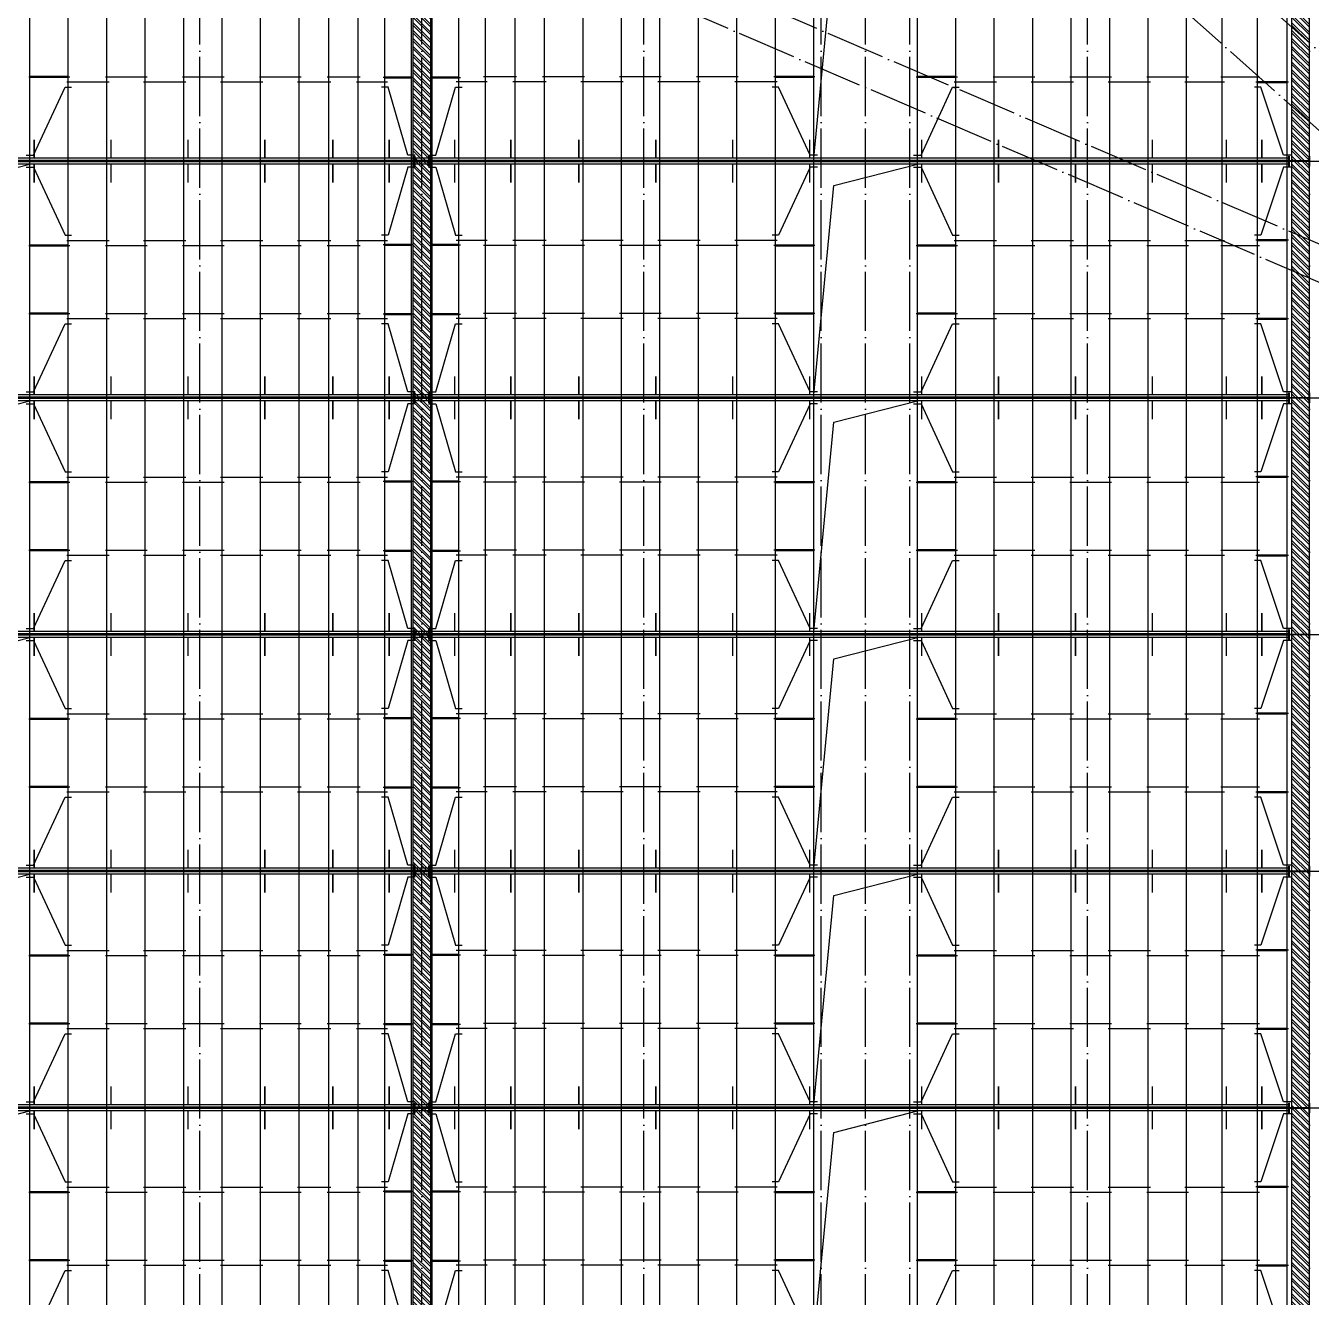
# Model space of a CAD drawing. Extents: x 14475413 to 15955882, y -732572 to -282951.
# Drawn here: x 15319246 to 15362700, y -542833 to -499855 of the extents above; entities that cross this region are included whole.
import ezdxf

# ---------------------------------------------------------------- set-up
doc = ezdxf.new("R2010")
doc.units = 0
doc.header["$LTSCALE"] = 1000
doc.header["$MEASUREMENT"] = 0
doc.linetypes.add('DOTE', pattern=[2.42, 2, -0.2, 0.02, -0.2])
for name, color, linetype in [('3T_WOOD', 21, 'Continuous'), ('DOTE', 1, 'DOTE'), ('SURFACE', 6, 'Continuous'), ('屋面隅撑', 7, 'Continuous'), ('檩条拉条', 253, 'Continuous')]:
    doc.layers.add(name, color=color, linetype=linetype)
doc.layers.add('Pkpm_柱子', color=3, linetype='Continuous', lineweight=35)

# ---------------------------------------------------------------- blocks, each defined once
blk = doc.blocks.new('2Q32Q321321321')
at = {"color": 35, "linetype": 'ByBlock', "ltscale": 3}
for p, q in [((15282933, -921496), (15224333, -921496)), ((15282933, -921576), (15224333, -921576)), ((15282933, -921616), (15224333, -921616)), ((15282933, -921696), (15224333, -921696))]:
    blk.add_line(p, q, dxfattribs=at)
blk = doc.blocks.new('QW321QW321321321')
at = {"color": 2}
for p, q in [((15303347, -501758), (15304442, -501758)), ((15305628, -501580), (15304320, -501580)), ((15306841, -501747), (15305510, -501747)), ((15308128, -501580), (15306720, -501580)), ((15309441, -501747), (15308010, -501747)), ((15310728, -501580), (15309320, -501580)), ((15312041, -501747), (15310610, -501747)), ((15313328, -501580), (15311920, -501580)), ((15314641, -501747), (15313210, -501747)), ((15315924, -501580), (15314529, -501580)), ((15319347, -501580), (15320742, -501580)), ((15320630, -501747), (15322061, -501747)), ((15321943, -501580), (15323352, -501580)), ((15323230, -501747), (15324661, -501747)), ((15324543, -501580), (15325952, -501580)), ((15325830, -501747), (15327261, -501747)), ((15327143, -501580), (15328552, -501580)), ((15328430, -501747), (15329556, -501747)), ((15329437, -501580), (15330548, -501580)), ((15330430, -501747), (15331471, -501747)), ((15332324, -501604), (15331329, -501604)), ((15303347, -507105), (15304442, -507105)), ((15305628, -507284), (15304320, -507284)), ((15306841, -507116), (15305510, -507116)), ((15308128, -507284), (15306720, -507284)), ((15309441, -507116), (15308010, -507116)), ((15310728, -507284), (15309320, -507284)), ((15312041, -507116), (15310610, -507116)), ((15313328, -507284), (15311920, -507284)), ((15314641, -507116), (15313210, -507116)), ((15315924, -507284), (15314529, -507284)), ((15319347, -507284), (15320742, -507284)), ((15320630, -507116), (15322061, -507116)), ((15321943, -507284), (15323352, -507284)), ((15323230, -507116), (15324661, -507116)), ((15324543, -507284), (15325952, -507284)), ((15325830, -507116), (15327261, -507116)), ((15327143, -507284), (15328552, -507284)), ((15328430, -507116), (15329556, -507116)), ((15329437, -507284), (15330548, -507284)), ((15330430, -507116), (15331471, -507116)), ((15332324, -507259), (15331329, -507259)), ((15305628, -509580), (15304320, -509580)), ((15308128, -509580), (15306720, -509580)), ((15310728, -509580), (15309320, -509580)), ((15313328, -509580), (15311920, -509580)), ((15315924, -509580), (15314529, -509580)), ((15319347, -509580), (15320742, -509580)), ((15321943, -509580), (15323352, -509580)), ((15324543, -509580), (15325952, -509580)), ((15327143, -509580), (15328552, -509580)), ((15329437, -509580), (15330548, -509580)), ((15332324, -509604), (15331329, -509604)), ((15303347, -509758), (15304442, -509758)), ((15306841, -509747), (15305510, -509747)), ((15309441, -509747), (15308010, -509747)), ((15312041, -509747), (15310610, -509747)), ((15314641, -509747), (15313210, -509747)), ((15320630, -509747), (15322061, -509747)), ((15323230, -509747), (15324661, -509747)), ((15325830, -509747), (15327261, -509747)), ((15328430, -509747), (15329556, -509747)), ((15330430, -509747), (15331471, -509747)), ((15303347, -515105), (15304442, -515105)), ((15305628, -515284), (15304320, -515284)), ((15306841, -515116), (15305510, -515116)), ((15308128, -515284), (15306720, -515284)), ((15309441, -515116), (15308010, -515116)), ((15310728, -515284), (15309320, -515284)), ((15312041, -515116), (15310610, -515116)), ((15313328, -515284), (15311920, -515284)), ((15314641, -515116), (15313210, -515116)), ((15315924, -515284), (15314529, -515284)), ((15319347, -515284), (15320742, -515284)), ((15320630, -515116), (15322061, -515116)), ((15321943, -515284), (15323352, -515284)), ((15323230, -515116), (15324661, -515116)), ((15324543, -515284), (15325952, -515284)), ((15325830, -515116), (15327261, -515116)), ((15327143, -515284), (15328552, -515284)), ((15328430, -515116), (15329556, -515116)), ((15329437, -515284), (15330548, -515284)), ((15330430, -515116), (15331471, -515116)), ((15332324, -515259), (15331329, -515259)), ((15303347, -517758), (15304442, -517758)), ((15305628, -517580), (15304320, -517580)), ((15306841, -517747), (15305510, -517747)), ((15308128, -517580), (15306720, -517580)), ((15309441, -517747), (15308010, -517747)), ((15310728, -517580), (15309320, -517580)), ((15312041, -517747), (15310610, -517747)), ((15313328, -517580), (15311920, -517580)), ((15314641, -517747), (15313210, -517747)), ((15315924, -517580), (15314529, -517580)), ((15319347, -517580), (15320742, -517580)), ((15320630, -517747), (15322061, -517747)), ((15321943, -517580), (15323352, -517580)), ((15323230, -517747), (15324661, -517747)), ((15324543, -517580), (15325952, -517580)), ((15325830, -517747), (15327261, -517747)), ((15327143, -517580), (15328552, -517580)), ((15328430, -517747), (15329556, -517747)), ((15329437, -517580), (15330548, -517580)), ((15330430, -517747), (15331471, -517747)), ((15332324, -517604), (15331329, -517604)), ((15303347, -523105), (15304442, -523105)), ((15306841, -523116), (15305510, -523116)), ((15309441, -523116), (15308010, -523116)), ((15312041, -523116), (15310610, -523116)), ((15314641, -523116), (15313210, -523116)), ((15320630, -523116), (15322061, -523116)), ((15323230, -523116), (15324661, -523116)), ((15325830, -523116), (15327261, -523116)), ((15328430, -523116), (15329556, -523116)), ((15330430, -523116), (15331471, -523116)), ((15305628, -523284), (15304320, -523284)), ((15308128, -523284), (15306720, -523284)), ((15310728, -523284), (15309320, -523284)), ((15313328, -523284), (15311920, -523284)), ((15315924, -523284), (15314529, -523284)), ((15319347, -523284), (15320742, -523284)), ((15321943, -523284), (15323352, -523284)), ((15324543, -523284), (15325952, -523284)), ((15327143, -523284), (15328552, -523284)), ((15329437, -523284), (15330548, -523284)), ((15332324, -523259), (15331329, -523259)), ((15303347, -525758), (15304442, -525758)), ((15305628, -525580), (15304320, -525580)), ((15306841, -525747), (15305510, -525747)), ((15308128, -525580), (15306720, -525580)), ((15309441, -525747), (15308010, -525747)), ((15310728, -525580), (15309320, -525580)), ((15312041, -525747), (15310610, -525747)), ((15313328, -525580), (15311920, -525580)), ((15314641, -525747), (15313210, -525747)), ((15315924, -525580), (15314529, -525580)), ((15319347, -525580), (15320742, -525580)), ((15320630, -525747), (15322061, -525747)), ((15321943, -525580), (15323352, -525580)), ((15323230, -525747), (15324661, -525747)), ((15324543, -525580), (15325952, -525580)), ((15325830, -525747), (15327261, -525747)), ((15327143, -525580), (15328552, -525580)), ((15328430, -525747), (15329556, -525747)), ((15329437, -525580), (15330548, -525580)), ((15330430, -525747), (15331471, -525747)), ((15332324, -525604), (15331329, -525604)), ((15303347, -531105), (15304442, -531105)), ((15305628, -531284), (15304320, -531284)), ((15306841, -531116), (15305510, -531116)), ((15308128, -531284), (15306720, -531284)), ((15309441, -531116), (15308010, -531116)), ((15310728, -531284), (15309320, -531284)), ((15312041, -531116), (15310610, -531116)), ((15313328, -531284), (15311920, -531284)), ((15314641, -531116), (15313210, -531116)), ((15315924, -531284), (15314529, -531284)), ((15319347, -531284), (15320742, -531284)), ((15320630, -531116), (15322061, -531116)), ((15321943, -531284), (15323352, -531284)), ((15323230, -531116), (15324661, -531116)), ((15324543, -531284), (15325952, -531284)), ((15325830, -531116), (15327261, -531116)), ((15327143, -531284), (15328552, -531284)), ((15328430, -531116), (15329556, -531116)), ((15329437, -531284), (15330548, -531284)), ((15330430, -531116), (15331471, -531116)), ((15332324, -531259), (15331329, -531259)), ((15305628, -533580), (15304320, -533580)), ((15308128, -533580), (15306720, -533580)), ((15310728, -533580), (15309320, -533580)), ((15313328, -533580), (15311920, -533580)), ((15315924, -533580), (15314529, -533580)), ((15319347, -533580), (15320742, -533580)), ((15321943, -533580), (15323352, -533580)), ((15324543, -533580), (15325952, -533580)), ((15327143, -533580), (15328552, -533580)), ((15329437, -533580), (15330548, -533580)), ((15332324, -533604), (15331329, -533604)), ((15303347, -533758), (15304442, -533758)), ((15306841, -533747), (15305510, -533747)), ((15309441, -533747), (15308010, -533747)), ((15312041, -533747), (15310610, -533747)), ((15314641, -533747), (15313210, -533747)), ((15320630, -533747), (15322061, -533747)), ((15323230, -533747), (15324661, -533747)), ((15325830, -533747), (15327261, -533747)), ((15328430, -533747), (15329556, -533747)), ((15330430, -533747), (15331471, -533747)), ((15303347, -539105), (15304442, -539105)), ((15306841, -539116), (15305510, -539116)), ((15309441, -539116), (15308010, -539116)), ((15312041, -539116), (15310610, -539116)), ((15314641, -539116), (15313210, -539116)), ((15320630, -539116), (15322061, -539116)), ((15323230, -539116), (15324661, -539116)), ((15325830, -539116), (15327261, -539116)), ((15328430, -539116), (15329556, -539116)), ((15330430, -539116), (15331471, -539116)), ((15332324, -539259), (15331329, -539259)), ((15305628, -539284), (15304320, -539284)), ((15308128, -539284), (15306720, -539284)), ((15310728, -539284), (15309320, -539284)), ((15313328, -539284), (15311920, -539284)), ((15315924, -539284), (15314529, -539284)), ((15319347, -539284), (15320742, -539284)), ((15321943, -539284), (15323352, -539284)), ((15324543, -539284), (15325952, -539284)), ((15327143, -539284), (15328552, -539284)), ((15329437, -539284), (15330548, -539284)), ((15303347, -541758), (15304442, -541758)), ((15305628, -541580), (15304320, -541580)), ((15306841, -541747), (15305510, -541747)), ((15308128, -541580), (15306720, -541580)), ((15309441, -541747), (15308010, -541747)), ((15310728, -541580), (15309320, -541580)), ((15312041, -541747), (15310610, -541747)), ((15313328, -541580), (15311920, -541580)), ((15314641, -541747), (15313210, -541747)), ((15315924, -541580), (15314529, -541580)), ((15319347, -541580), (15320742, -541580)), ((15320630, -541747), (15322061, -541747)), ((15321943, -541580), (15323352, -541580)), ((15323230, -541747), (15324661, -541747)), ((15324543, -541580), (15325952, -541580)), ((15325830, -541747), (15327261, -541747)), ((15327143, -541580), (15328552, -541580)), ((15328430, -541747), (15329556, -541747)), ((15329437, -541580), (15330548, -541580)), ((15330430, -541747), (15331471, -541747)), ((15332324, -541604), (15331329, -541604))]:
    blk.add_line(p, q, dxfattribs=at)
at = {"ltscale": 0.5}
for points in [[(15303259, -504232), (15303512, -504232), (15304277, -501932), (15304494, -501932)], [(15316012, -504232), (15315759, -504232), (15314694, -501932), (15314477, -501932)], [(15319259, -504232), (15319512, -504232), (15320577, -501932), (15320794, -501932)], [(15332412, -504232), (15332159, -504232), (15331494, -501932), (15331277, -501932)], [(15303259, -504631), (15303512, -504631), (15304277, -506931), (15304494, -506931)], [(15316012, -504631), (15315759, -504631), (15314694, -506931), (15314477, -506931)], [(15319259, -504631), (15319512, -504631), (15320577, -506931), (15320794, -506931)], [(15332412, -504631), (15332159, -504631), (15331494, -506931), (15331277, -506931)], [(15303259, -512232), (15303512, -512232), (15304277, -509932), (15304494, -509932)], [(15316012, -512232), (15315759, -512232), (15314694, -509932), (15314477, -509932)], [(15319259, -512232), (15319512, -512232), (15320577, -509932), (15320794, -509932)], [(15332412, -512232), (15332159, -512232), (15331494, -509932), (15331277, -509932)], [(15303259, -512631), (15303512, -512631), (15304277, -514931), (15304494, -514931)], [(15316012, -512631), (15315759, -512631), (15314694, -514931), (15314477, -514931)], [(15319259, -512631), (15319512, -512631), (15320577, -514931), (15320794, -514931)], [(15332412, -512631), (15332159, -512631), (15331494, -514931), (15331277, -514931)], [(15303259, -520232), (15303512, -520232), (15304277, -517932), (15304494, -517932)], [(15316012, -520232), (15315759, -520232), (15314694, -517932), (15314477, -517932)], [(15319259, -520232), (15319512, -520232), (15320577, -517932), (15320794, -517932)], [(15332412, -520232), (15332159, -520232), (15331494, -517932), (15331277, -517932)], [(15303259, -520631), (15303512, -520631), (15304277, -522931), (15304494, -522931)], [(15316012, -520631), (15315759, -520631), (15314694, -522931), (15314477, -522931)], [(15319259, -520631), (15319512, -520631), (15320577, -522931), (15320794, -522931)], [(15332412, -520631), (15332159, -520631), (15331494, -522931), (15331277, -522931)], [(15303259, -528232), (15303512, -528232), (15304277, -525932), (15304494, -525932)], [(15316012, -528232), (15315759, -528232), (15314694, -525932), (15314477, -525932)], [(15319259, -528232), (15319512, -528232), (15320577, -525932), (15320794, -525932)], [(15332412, -528232), (15332159, -528232), (15331494, -525932), (15331277, -525932)], [(15303259, -528631), (15303512, -528631), (15304277, -530931), (15304494, -530931)], [(15316012, -528631), (15315759, -528631), (15314694, -530931), (15314477, -530931)], [(15319259, -528631), (15319512, -528631), (15320577, -530931), (15320794, -530931)], [(15332412, -528631), (15332159, -528631), (15331494, -530931), (15331277, -530931)], [(15303259, -536232), (15303512, -536232), (15304277, -533932), (15304494, -533932)], [(15316012, -536232), (15315759, -536232), (15314694, -533932), (15314477, -533932)], [(15319259, -536232), (15319512, -536232), (15320577, -533932), (15320794, -533932)], [(15332412, -536232), (15332159, -536232), (15331494, -533932), (15331277, -533932)], [(15303259, -536631), (15303512, -536631), (15304277, -538931), (15304494, -538931)], [(15316012, -536631), (15315759, -536631), (15314694, -538931), (15314477, -538931)], [(15319259, -536631), (15319512, -536631), (15320577, -538931), (15320794, -538931)], [(15332412, -536631), (15332159, -536631), (15331494, -538931), (15331277, -538931)], [(15303259, -544232), (15303512, -544232), (15304277, -541932), (15304494, -541932)], [(15316012, -544232), (15315759, -544232), (15314694, -541932), (15314477, -541932)], [(15319259, -544232), (15319512, -544232), (15320577, -541932), (15320794, -541932)], [(15332412, -544232), (15332159, -544232), (15331494, -541932), (15331277, -541932)]]:
    blk.add_lwpolyline(points, dxfattribs=at)
at = {"layer": 'SURFACE'}
for p, q in [((15303386, -576167), (15303386, -480497)), ((15304386, -576167), (15304386, -480497)), ((15305586, -576167), (15305586, -480497)), ((15306786, -576167), (15306786, -480497)), ((15308086, -576167), (15308086, -480497)), ((15309386, -576167), (15309386, -480497)), ((15310686, -576167), (15310686, -480497)), ((15311986, -576167), (15311986, -480497)), ((15313286, -576167), (15313286, -480497)), ((15314586, -576167), (15314586, -480497)), ((15315886, -576167), (15315886, -480497)), ((15319386, -576167), (15319386, -480497)), ((15320686, -576167), (15320686, -480497)), ((15321986, -576167), (15321986, -480497)), ((15323286, -576167), (15323286, -480497)), ((15324586, -576167), (15324586, -480497)), ((15325886, -576167), (15325886, -480497)), ((15327186, -576167), (15327186, -480497)), ((15328486, -576167), (15328486, -480497)), ((15329486, -576167), (15329486, -480497)), ((15330486, -576167), (15330486, -480497)), ((15331386, -576167), (15331386, -480497)), ((15332286, -576167), (15332286, -480497))]:
    blk.add_line(p, q, dxfattribs=at)
at = {"layer": '屋面隅撑', "color": 3, "const_width": 50}
for points in [[(15304242, -503707), (15304242, -504332)], [(15305442, -503707), (15305442, -504332)], [(15307942, -503707), (15307942, -504332)], [(15310542, -503707), (15310542, -504332)], [(15313142, -503707), (15313142, -504332)], [(15315742, -503707), (15315742, -504332)], [(15319529, -503707), (15319529, -504332)], [(15322129, -503707), (15322129, -504332)], [(15324729, -503707), (15324729, -504332)], [(15327329, -503707), (15327329, -504332)], [(15329629, -503707), (15329629, -504332)], [(15331529, -503707), (15331529, -504332)], [(15304242, -504532), (15304242, -505156)], [(15305442, -504532), (15305442, -505156)], [(15307942, -504532), (15307942, -505156)], [(15310542, -504532), (15310542, -505156)], [(15313142, -504532), (15313142, -505156)], [(15315742, -504532), (15315742, -505156)], [(15319529, -504532), (15319529, -505156)], [(15322129, -504532), (15322129, -505156)], [(15324729, -504532), (15324729, -505156)], [(15327329, -504532), (15327329, -505156)], [(15329629, -504532), (15329629, -505156)], [(15331529, -504532), (15331529, -505156)], [(15304242, -511707), (15304242, -512332)], [(15305442, -511707), (15305442, -512332)], [(15307942, -511707), (15307942, -512332)], [(15310542, -511707), (15310542, -512332)], [(15313142, -511707), (15313142, -512332)], [(15315742, -511707), (15315742, -512332)], [(15319529, -511707), (15319529, -512332)], [(15322129, -511707), (15322129, -512332)], [(15324729, -511707), (15324729, -512332)], [(15327329, -511707), (15327329, -512332)], [(15329629, -511707), (15329629, -512332)], [(15331529, -511707), (15331529, -512332)], [(15304242, -512532), (15304242, -513156)], [(15305442, -512532), (15305442, -513156)], [(15307942, -512532), (15307942, -513156)], [(15310542, -512532), (15310542, -513156)], [(15313142, -512532), (15313142, -513156)], [(15315742, -512532), (15315742, -513156)], [(15319529, -512532), (15319529, -513156)], [(15322129, -512532), (15322129, -513156)], [(15324729, -512532), (15324729, -513156)], [(15327329, -512532), (15327329, -513156)], [(15329629, -512532), (15329629, -513156)], [(15331529, -512532), (15331529, -513156)], [(15304242, -519707), (15304242, -520332)], [(15305442, -519707), (15305442, -520332)], [(15307942, -519707), (15307942, -520332)], [(15310542, -519707), (15310542, -520332)], [(15313142, -519707), (15313142, -520332)], [(15315742, -519707), (15315742, -520332)], [(15319529, -519707), (15319529, -520332)], [(15322129, -519707), (15322129, -520332)], [(15324729, -519707), (15324729, -520332)], [(15327329, -519707), (15327329, -520332)], [(15329629, -519707), (15329629, -520332)], [(15331529, -519707), (15331529, -520332)], [(15304242, -520532), (15304242, -521156)], [(15305442, -520532), (15305442, -521156)], [(15307942, -520532), (15307942, -521156)], [(15310542, -520532), (15310542, -521156)], [(15313142, -520532), (15313142, -521156)], [(15315742, -520532), (15315742, -521156)], [(15319529, -520532), (15319529, -521156)], [(15322129, -520532), (15322129, -521156)], [(15324729, -520532), (15324729, -521156)], [(15327329, -520532), (15327329, -521156)], [(15329629, -520532), (15329629, -521156)], [(15331529, -520532), (15331529, -521156)], [(15304242, -527707), (15304242, -528332)], [(15305442, -527707), (15305442, -528332)], [(15307942, -527707), (15307942, -528332)], [(15310542, -527707), (15310542, -528332)], [(15313142, -527707), (15313142, -528332)], [(15315742, -527707), (15315742, -528332)], [(15319529, -527707), (15319529, -528332)], [(15322129, -527707), (15322129, -528332)], [(15324729, -527707), (15324729, -528332)], [(15327329, -527707), (15327329, -528332)], [(15329629, -527707), (15329629, -528332)], [(15331529, -527707), (15331529, -528332)], [(15304242, -528532), (15304242, -529156)], [(15305442, -528532), (15305442, -529156)], [(15307942, -528532), (15307942, -529156)], [(15310542, -528532), (15310542, -529156)], [(15313142, -528532), (15313142, -529156)], [(15315742, -528532), (15315742, -529156)], [(15319529, -528532), (15319529, -529156)], [(15322129, -528532), (15322129, -529156)], [(15324729, -528532), (15324729, -529156)], [(15327329, -528532), (15327329, -529156)], [(15329629, -528532), (15329629, -529156)], [(15331529, -528532), (15331529, -529156)], [(15304242, -535707), (15304242, -536332)], [(15305442, -535707), (15305442, -536332)], [(15307942, -535707), (15307942, -536332)], [(15310542, -535707), (15310542, -536332)], [(15313142, -535707), (15313142, -536332)], [(15315742, -535707), (15315742, -536332)], [(15319529, -535707), (15319529, -536332)], [(15322129, -535707), (15322129, -536332)], [(15324729, -535707), (15324729, -536332)], [(15327329, -535707), (15327329, -536332)], [(15329629, -535707), (15329629, -536332)], [(15331529, -535707), (15331529, -536332)], [(15304242, -536532), (15304242, -537156)], [(15305442, -536532), (15305442, -537156)], [(15307942, -536532), (15307942, -537156)], [(15310542, -536532), (15310542, -537156)], [(15313142, -536532), (15313142, -537156)], [(15315742, -536532), (15315742, -537156)], [(15319529, -536532), (15319529, -537156)], [(15322129, -536532), (15322129, -537156)], [(15324729, -536532), (15324729, -537156)], [(15327329, -536532), (15327329, -537156)], [(15329629, -536532), (15329629, -537156)], [(15331529, -536532), (15331529, -537156)]]:
    blk.add_lwpolyline(points, dxfattribs=at)
at = {"layer": '檩条拉条', "color": 2, "const_width": 80}
for points in [[(15304386, -501758), (15303386, -501758)], [(15314586, -501580), (15315886, -501580)], [(15320686, -501580), (15319386, -501580)], [(15331386, -501604), (15332286, -501604)], [(15304386, -507105), (15303386, -507105)], [(15314586, -507284), (15315886, -507284)], [(15320686, -507284), (15319386, -507284)], [(15331386, -507259), (15332286, -507259)], [(15314586, -509580), (15315886, -509580)], [(15320686, -509580), (15319386, -509580)], [(15331386, -509604), (15332286, -509604)], [(15304386, -509758), (15303386, -509758)], [(15304386, -515105), (15303386, -515105)], [(15314586, -515284), (15315886, -515284)], [(15320686, -515284), (15319386, -515284)], [(15331386, -515259), (15332286, -515259)], [(15304386, -517758), (15303386, -517758)], [(15314586, -517580), (15315886, -517580)], [(15320686, -517580), (15319386, -517580)], [(15331386, -517604), (15332286, -517604)], [(15304386, -523105), (15303386, -523105)], [(15314586, -523284), (15315886, -523284)], [(15320686, -523284), (15319386, -523284)], [(15331386, -523259), (15332286, -523259)], [(15304386, -525758), (15303386, -525758)], [(15314586, -525580), (15315886, -525580)], [(15320686, -525580), (15319386, -525580)], [(15331386, -525604), (15332286, -525604)], [(15304386, -531105), (15303386, -531105)], [(15314586, -531284), (15315886, -531284)], [(15320686, -531284), (15319386, -531284)], [(15331386, -531259), (15332286, -531259)], [(15314586, -533580), (15315886, -533580)], [(15320686, -533580), (15319386, -533580)], [(15331386, -533604), (15332286, -533604)], [(15304386, -533758), (15303386, -533758)], [(15304386, -539105), (15303386, -539105)], [(15314586, -539284), (15315886, -539284)], [(15320686, -539284), (15319386, -539284)], [(15331386, -539259), (15332286, -539259)], [(15304386, -541758), (15303386, -541758)], [(15314586, -541580), (15315886, -541580)], [(15320686, -541580), (15319386, -541580)], [(15331386, -541604), (15332286, -541604)]]:
    blk.add_lwpolyline(points, dxfattribs=at)

msp = doc.modelspace()

# ---------------------------------------------------------------- hatches: boundary and pattern name
at = {"ltscale": 0.5}
h = msp.add_hatch(dxfattribs=at)
h.set_pattern_fill('金属', color=1, scale=75, angle=-270, style=0)
h.set_pattern_definition([(135, (15446523.23, -1626421.2), (-132.58252, -132.58252), []), (135, (15446523.23, -1626332.82), (-132.58252, -132.58252), [])])
h.paths.add_polyline_path([(15332935.7, -576431.6), (15332935.7, -480431.6), (15332335.7, -480431.6), (15332335.7, -576431.6)])
h = msp.add_hatch(dxfattribs=at)
h.set_pattern_fill('金属', color=1, scale=75, angle=-270, style=0)
h.set_pattern_definition([(135, (15476223.23, -1626421.2), (-132.58252, -132.58252), []), (135, (15476223.23, -1626332.82), (-132.58252, -132.58252), [])])
h.paths.add_polyline_path([(15362635.7, -576431.6), (15362635.7, -480431.6), (15362035.7, -480431.6), (15362035.7, -576431.6)])
at = {"layer": 'Pkpm_柱子'}
for points in [[(15332385.7, -504266.6), (15332397.7, -504266.6), (15332397.7, -504426.6), (15332873.7, -504426.6), (15332873.7, -504266.6), (15332885.7, -504266.6), (15332885.7, -504596.6), (15332873.7, -504596.6), (15332873.7, -504436.6), (15332397.7, -504436.6), (15332397.7, -504596.6), (15332385.7, -504596.6)], [(15361935.7, -504266.6), (15361947.7, -504266.6), (15361947.7, -504426.6), (15362623.7, -504426.6), (15362623.7, -504266.6), (15362635.7, -504266.6), (15362635.7, -504596.6), (15362623.7, -504596.6), (15362623.7, -504436.6), (15361947.7, -504436.6), (15361947.7, -504596.6), (15361935.7, -504596.6)], [(15332385.7, -512266.6), (15332397.7, -512266.6), (15332397.7, -512426.6), (15332873.7, -512426.6), (15332873.7, -512266.6), (15332885.7, -512266.6), (15332885.7, -512596.6), (15332873.7, -512596.6), (15332873.7, -512436.6), (15332397.7, -512436.6), (15332397.7, -512596.6), (15332385.7, -512596.6)], [(15361935.7, -512266.6), (15361947.7, -512266.6), (15361947.7, -512426.6), (15362623.7, -512426.6), (15362623.7, -512266.6), (15362635.7, -512266.6), (15362635.7, -512596.6), (15362623.7, -512596.6), (15362623.7, -512436.6), (15361947.7, -512436.6), (15361947.7, -512596.6), (15361935.7, -512596.6)], [(15332385.7, -520266.6), (15332397.7, -520266.6), (15332397.7, -520426.6), (15332873.7, -520426.6), (15332873.7, -520266.6), (15332885.7, -520266.6), (15332885.7, -520596.6), (15332873.7, -520596.6), (15332873.7, -520436.6), (15332397.7, -520436.6), (15332397.7, -520596.6), (15332385.7, -520596.6)], [(15361935.7, -520266.6), (15361947.7, -520266.6), (15361947.7, -520426.6), (15362623.7, -520426.6), (15362623.7, -520266.6), (15362635.7, -520266.6), (15362635.7, -520596.6), (15362623.7, -520596.6), (15362623.7, -520436.6), (15361947.7, -520436.6), (15361947.7, -520596.6), (15361935.7, -520596.6)], [(15332385.7, -528266.6), (15332397.7, -528266.6), (15332397.7, -528426.6), (15332873.7, -528426.6), (15332873.7, -528266.6), (15332885.7, -528266.6), (15332885.7, -528596.6), (15332873.7, -528596.6), (15332873.7, -528436.6), (15332397.7, -528436.6), (15332397.7, -528596.6), (15332385.7, -528596.6)], [(15361935.7, -528266.6), (15361947.7, -528266.6), (15361947.7, -528426.6), (15362623.7, -528426.6), (15362623.7, -528266.6), (15362635.7, -528266.6), (15362635.7, -528596.6), (15362623.7, -528596.6), (15362623.7, -528436.6), (15361947.7, -528436.6), (15361947.7, -528596.6), (15361935.7, -528596.6)], [(15332385.7, -536266.6), (15332397.7, -536266.6), (15332397.7, -536426.6), (15332873.7, -536426.6), (15332873.7, -536266.6), (15332885.7, -536266.6), (15332885.7, -536596.6), (15332873.7, -536596.6), (15332873.7, -536436.6), (15332397.7, -536436.6), (15332397.7, -536596.6), (15332385.7, -536596.6)], [(15361935.7, -536266.6), (15361947.7, -536266.6), (15361947.7, -536426.6), (15362623.7, -536426.6), (15362623.7, -536266.6), (15362635.7, -536266.6), (15362635.7, -536596.6), (15362623.7, -536596.6), (15362623.7, -536436.6), (15361947.7, -536436.6), (15361947.7, -536596.6), (15361935.7, -536596.6)]]:
    msp.add_hatch(color=256, dxfattribs=at).paths.add_polyline_path(points)

# ---------------------------------------------------------------- linework, layer by layer
for points in [[(15332935.7, -576431.6), (15332935.7, -480431.6), (15332335.7, -480431.6), (15332335.7, -576431.6)], [(15362635.7, -576431.6), (15362635.7, -480431.6), (15362035.7, -480431.6), (15362035.7, -576431.6)]]:
    msp.add_lwpolyline(points, close=True)
at = {"layer": '3T_WOOD', "ltscale": 0.5}
for points in [[(15345885.7, -504331.6), (15346559.6, -497258.2), (15349385.7, -496531.6)], [(15315885.7, -512331.6), (15316559.6, -505258.2), (15319385.7, -504531.6)], [(15345885.7, -512331.6), (15346559.6, -505258.2), (15349385.7, -504531.6)], [(15315885.7, -520331.6), (15316559.6, -513258.2), (15319385.7, -512531.6)], [(15345885.7, -520331.6), (15346559.6, -513258.2), (15349385.7, -512531.6)], [(15315885.7, -528331.6), (15316559.6, -521258.2), (15319385.7, -520531.6)], [(15345885.7, -528331.6), (15346559.6, -521258.2), (15349385.7, -520531.6)], [(15315885.7, -536331.6), (15316559.6, -529258.2), (15319385.7, -528531.6)], [(15345885.7, -536331.6), (15346559.6, -529258.2), (15349385.7, -528531.6)], [(15315885.7, -544331.6), (15316559.6, -537258.2), (15319385.7, -536531.6)], [(15345885.7, -544331.6), (15346559.6, -537258.2), (15349385.7, -536531.6)]]:
    msp.add_lwpolyline(points, dxfattribs=at)
at = {"layer": 'DOTE'}
for p, q in [((15325135.7, -577931.6), (15325135.7, -478931.6)), ((15332635.7, -577931.6), (15332635.7, -478931.6)), ((15340135.7, -577931.6), (15340135.7, -478931.6)), ((15346135.7, -577931.6), (15346135.7, -478931.6)), ((15347635.7, -577931.6), (15347635.7, -478931.6)), ((15349135.7, -577931.6), (15349135.7, -478931.6)), ((15355135.7, -577931.6), (15355135.7, -478931.6)), ((15362635.7, -577931.6), (15362635.7, -478931.6)), ((15374120.4, -513311.6), (15316135.7, -488431.6)), ((15377120.4, -513311.6), (15319135.7, -488431.6)), ((15374120.4, -513311.6), (15346135.7, -488431.6)), ((15377120.4, -513311.6), (15349135.7, -488431.6)), ((15301135.7, -504431.6), (15364135.7, -504431.6)), ((15301135.7, -512431.6), (15364135.7, -512431.6)), ((15301135.7, -520431.6), (15364135.7, -520431.6)), ((15301135.7, -528431.6), (15364135.7, -528431.6)), ((15301135.7, -536431.6), (15364135.7, -536431.6))]:
    msp.add_line(p, q, dxfattribs=at)
at = {"layer": 'Pkpm_柱子'}
for points in [[(15332385.7, -504266.6), (15332397.7, -504266.6), (15332397.7, -504426.6), (15332873.7, -504426.6), (15332873.7, -504266.6), (15332885.7, -504266.6), (15332885.7, -504596.6), (15332873.7, -504596.6), (15332873.7, -504436.6), (15332397.7, -504436.6), (15332397.7, -504596.6), (15332385.7, -504596.6)], [(15361935.7, -504266.6), (15361947.7, -504266.6), (15361947.7, -504426.6), (15362623.7, -504426.6), (15362623.7, -504266.6), (15362635.7, -504266.6), (15362635.7, -504596.6), (15362623.7, -504596.6), (15362623.7, -504436.6), (15361947.7, -504436.6), (15361947.7, -504596.6), (15361935.7, -504596.6)], [(15332385.7, -512266.6), (15332397.7, -512266.6), (15332397.7, -512426.6), (15332873.7, -512426.6), (15332873.7, -512266.6), (15332885.7, -512266.6), (15332885.7, -512596.6), (15332873.7, -512596.6), (15332873.7, -512436.6), (15332397.7, -512436.6), (15332397.7, -512596.6), (15332385.7, -512596.6)], [(15361935.7, -512266.6), (15361947.7, -512266.6), (15361947.7, -512426.6), (15362623.7, -512426.6), (15362623.7, -512266.6), (15362635.7, -512266.6), (15362635.7, -512596.6), (15362623.7, -512596.6), (15362623.7, -512436.6), (15361947.7, -512436.6), (15361947.7, -512596.6), (15361935.7, -512596.6)], [(15332385.7, -520266.6), (15332397.7, -520266.6), (15332397.7, -520426.6), (15332873.7, -520426.6), (15332873.7, -520266.6), (15332885.7, -520266.6), (15332885.7, -520596.6), (15332873.7, -520596.6), (15332873.7, -520436.6), (15332397.7, -520436.6), (15332397.7, -520596.6), (15332385.7, -520596.6)], [(15361935.7, -520266.6), (15361947.7, -520266.6), (15361947.7, -520426.6), (15362623.7, -520426.6), (15362623.7, -520266.6), (15362635.7, -520266.6), (15362635.7, -520596.6), (15362623.7, -520596.6), (15362623.7, -520436.6), (15361947.7, -520436.6), (15361947.7, -520596.6), (15361935.7, -520596.6)], [(15332385.7, -528266.6), (15332397.7, -528266.6), (15332397.7, -528426.6), (15332873.7, -528426.6), (15332873.7, -528266.6), (15332885.7, -528266.6), (15332885.7, -528596.6), (15332873.7, -528596.6), (15332873.7, -528436.6), (15332397.7, -528436.6), (15332397.7, -528596.6), (15332385.7, -528596.6)], [(15361935.7, -528266.6), (15361947.7, -528266.6), (15361947.7, -528426.6), (15362623.7, -528426.6), (15362623.7, -528266.6), (15362635.7, -528266.6), (15362635.7, -528596.6), (15362623.7, -528596.6), (15362623.7, -528436.6), (15361947.7, -528436.6), (15361947.7, -528596.6), (15361935.7, -528596.6)], [(15332385.7, -536266.6), (15332397.7, -536266.6), (15332397.7, -536426.6), (15332873.7, -536426.6), (15332873.7, -536266.6), (15332885.7, -536266.6), (15332885.7, -536596.6), (15332873.7, -536596.6), (15332873.7, -536436.6), (15332397.7, -536436.6), (15332397.7, -536596.6), (15332385.7, -536596.6)], [(15361935.7, -536266.6), (15361947.7, -536266.6), (15361947.7, -536426.6), (15362623.7, -536426.6), (15362623.7, -536266.6), (15362635.7, -536266.6), (15362635.7, -536596.6), (15362623.7, -536596.6), (15362623.7, -536436.6), (15361947.7, -536436.6), (15361947.7, -536596.6), (15361935.7, -536596.6)]]:
    msp.add_lwpolyline(points, close=True, dxfattribs=at)

# ---------------------------------------------------------------- block references
msp.add_blockref('QW321QW321321321', (0, 0))
at = {"xscale": -1}
msp.add_blockref('QW321QW321321321', (30665271.3, 0), dxfattribs=at)
at = {"layer": '3T_WOOD'}
for p in [(79002.9, 417164.2), (79002.9, 409164.2), (79002.9, 409164.2), (79002.9, 401164.2), (79002.9, 393164.2), (79002.9, 385164.2)]:
    msp.add_blockref('2Q32Q321321321', p, dxfattribs=at)

doc.saveas('drawing.dxf')
